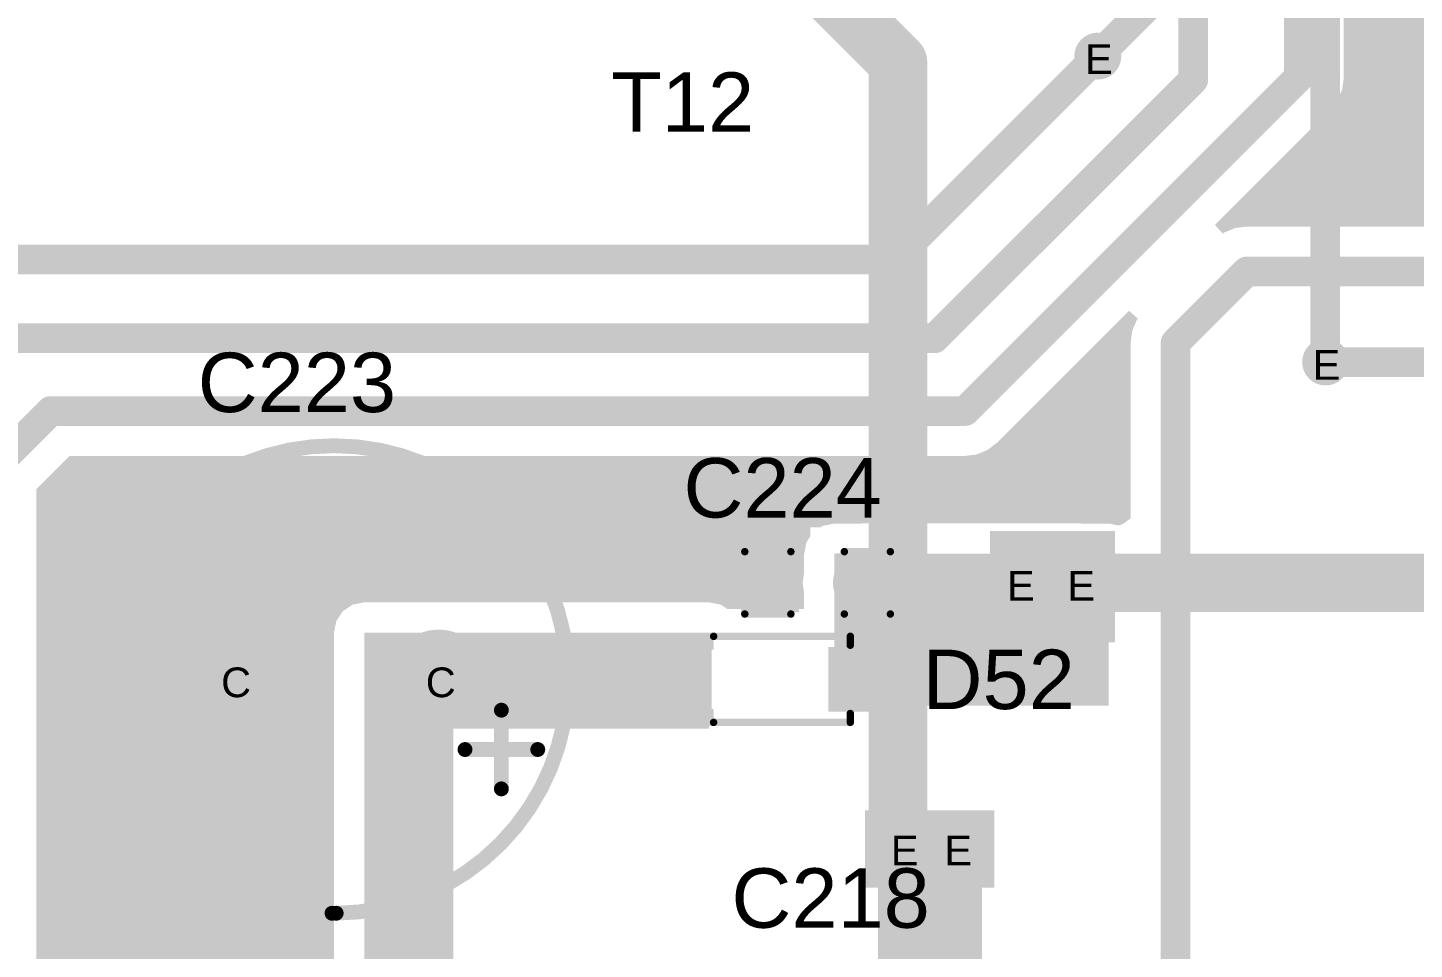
# Model space of a CAD drawing. Header units: inches. Extents: x 68 to 568, y 3 to 460.
# Drawn here: x 143.72 to 167.43, y 24.75 to 40.52 of the extents above; entities that cross this region are included whole.
import ezdxf

# ---------------------------------------------------------------- set-up
doc = ezdxf.new("R2010")
doc.units = ezdxf.units.IN
for name, color, linetype in [('Bottom Layer', 5, 'Continuous'), ('Bottom Solder', 6, 'Continuous'), ('Drill Drawing', 1, 'Continuous'), ('Layer 1', 16, 'Continuous'), ('Layer 2', 76, 'Continuous'), ('Multi-Layer', 9, 'Continuous'), ('Pad Holes', 156, 'Continuous'), ('Top Layer', 1, 'Continuous'), ('Top Overlay', 2, 'Continuous'), ('Top Paste', 8, 'Continuous'), ('Top Solder', 216, 'Continuous'), ('Via Holes', 16, 'Continuous')]:
    doc.layers.add(name, color=color, linetype=linetype)
doc.styles.add('Arial', font='', dxfattribs={"height": 0.2})
doc.styles.get('Arial').set_extended_font_data('Arial')

# ---------------------------------------------------------------- blocks, each defined once
blk = doc.blocks.new('RC035M331LO8_14TH_2A1E_121')
at = {"layer": 'Bottom Layer'}
h = blk.add_hatch(color=5, dxfattribs=at)
edge = h.paths.add_edge_path()
edge.add_arc((-1.75006, 0), 0.7999984, 0, 360)
h = blk.add_hatch(color=5, dxfattribs=at)
edge = h.paths.add_edge_path()
edge.add_arc((1.75006, 0), 0.7999984, 0, 360)
at = {"layer": 'Bottom Solder'}
h = blk.add_hatch(color=6, dxfattribs=at)
edge = h.paths.add_edge_path()
edge.add_arc((-1.75006, 0), 0.8507984, 0, 360)
h = blk.add_hatch(color=6, dxfattribs=at)
edge = h.paths.add_edge_path()
edge.add_arc((1.75006, 0), 0.8507984, 0, 360)
at = {"layer": 'Layer 1'}
h = blk.add_hatch(color=16, dxfattribs=at)
edge = h.paths.add_edge_path()
edge.add_arc((-1.75006, 0), 0.7999984, 0, 360)
h = blk.add_hatch(color=16, dxfattribs=at)
edge = h.paths.add_edge_path()
edge.add_arc((1.75006, 0), 0.7999984, 0, 360)
at = {"layer": 'Layer 2'}
h = blk.add_hatch(color=76, dxfattribs=at)
edge = h.paths.add_edge_path()
edge.add_arc((-1.75006, 0), 0.7999984, 0, 360)
h = blk.add_hatch(color=76, dxfattribs=at)
edge = h.paths.add_edge_path()
edge.add_arc((1.75006, 0), 0.7999984, 0, 360)
at = {"layer": 'Multi-Layer'}
h = blk.add_hatch(color=9, dxfattribs=at)
edge = h.paths.add_edge_path()
edge.add_arc((-1.75006, 0), 0.7999984, 0, 360)
h = blk.add_hatch(color=9, dxfattribs=at)
edge = h.paths.add_edge_path()
edge.add_arc((1.75006, 0), 0.7999984, 0, 360)
at = {"layer": 'Pad Holes'}
h = blk.add_hatch(color=7, dxfattribs=at)
edge = h.paths.add_edge_path()
edge.add_arc((-1.75006, 0), 0.499999, 0, 360)
h = blk.add_hatch(color=7, dxfattribs=at)
edge = h.paths.add_edge_path()
edge.add_arc((1.75006, 0), 0.499999, 0, 360)
at = {"layer": 'Top Layer'}
h = blk.add_hatch(color=1, dxfattribs=at)
edge = h.paths.add_edge_path()
edge.add_arc((-1.75006, 0), 0.7999984, 0, 360)
h = blk.add_hatch(color=1, dxfattribs=at)
edge = h.paths.add_edge_path()
edge.add_arc((1.75006, 0), 0.7999984, 0, 360)
at = {"layer": 'Top Overlay'}
h = blk.add_hatch(color=2, dxfattribs=at)
edge = h.paths.add_edge_path()
edge.add_arc((-0.3999687199999994, 0), 4.349978424844868, 316.3970195173459, 403.6029804826541)
edge.add_line((2.7500072, 2.999994), (2.7500072, -2.999994))
at = {"layer": 'Top Solder'}
h = blk.add_hatch(color=216, dxfattribs=at)
edge = h.paths.add_edge_path()
edge.add_arc((-1.75006, 0), 0.8507984, 0, 360)
h = blk.add_hatch(color=216, dxfattribs=at)
edge = h.paths.add_edge_path()
edge.add_arc((1.75006, 0), 0.8507984, 0, 360)
at = {"layer": 'Top Overlay'}
for points in [[(0.07365999999999999, 4.00050254, 0.254, 0.254, -224.9083491810392), (0.00254, 4.00050254, 0.254, 0.254, 0)], [(-2.8222956, 1.8730976, 0.254, 0.254, 0), (-2.8222956, 0.5268976, 0.254, 0.254, 0)], [(-2.1999956, 1.1999976, 0.254, 0.254, 0), (-3.4445956, 1.1999976, 0.254, 0.254, 0)]]:
    blk.add_lwpolyline(points, format="xyseb", dxfattribs=at)
for points in [[(-0.06095999999999999, 4.00050254, 0.127, 0.127, 1), (0.06603999999999999, 4.00050254, 0.127, 0.127, 1)], [(0.01016, 4.00050254, 0.127, 0.127, 1), (0.13716, 4.00050254, 0.127, 0.127, 1)], [(-2.8857956, 1.8730976, 0.127, 0.127, 1), (-2.7587956, 1.8730976, 0.127, 0.127, 1)], [(-3.508095599999999, 1.1999976, 0.127, 0.127, 1), (-3.3810956, 1.1999976, 0.127, 0.127, 1)], [(-2.2634956, 1.1999976, 0.127, 0.127, 1), (-2.1364956, 1.1999976, 0.127, 0.127, 1)], [(-2.8857956, 0.5268976, 0.127, 0.127, 1), (-2.7587956, 0.5268976, 0.127, 0.127, 1)]]:
    blk.add_lwpolyline(points, format="xyseb", close=True, dxfattribs=at)
blk = doc.blocks.new('C___0603_122')
at = {"layer": 'Top Layer'}
for points in [[(-0.3809999999999999, 0.4445), (-0.3810000000000001, -0.4445), (-1.143, -0.4445), (-1.143, 0.4445)], [(1.143, 0.4445), (1.143, -0.4445), (0.3809999999999999, -0.4445), (0.3810000000000001, 0.4445)]]:
    blk.add_hatch(color=1, dxfattribs=at).paths.add_polyline_path(points)
at = {"layer": 'Top Paste'}
for points in [[(-0.3809999999999999, 0.4445), (-0.3810000000000001, -0.4445), (-1.143, -0.4445), (-1.143, 0.4445)], [(1.143, 0.4445), (1.143, -0.4445), (0.3809999999999999, -0.4445), (0.3810000000000001, 0.4445)]]:
    blk.add_hatch(color=8, dxfattribs=at).paths.add_polyline_path(points)
at = {"layer": 'Top Solder'}
for points in [[(-0.3210001199999999, 0.5044998799999999), (-0.3210001200000001, -0.50449988), (-1.20299988, -0.5044998799999999), (-1.20299988, 0.50449988)], [(1.20299988, 0.5044998799999999), (1.20299988, -0.50449988), (0.3210001199999999, -0.5044998799999999), (0.3210001200000001, 0.50449988)]]:
    blk.add_hatch(color=216, dxfattribs=at).paths.add_polyline_path(points)
at = {"layer": 'Top Overlay'}
for points in [[(-1.2446, -0.5334, 0.127, 0.127, 0), (-1.2446, 0.5334, 0.127, 0.127, 0)], [(-1.2446, 0.5334, 0.127, 0.127, 0), (-0.4571999999999999, 0.5334, 0.127, 0.127, 0)], [(0.4571999999999999, 0.5334, 0.127, 0.127, 0), (1.2446, 0.5334, 0.127, 0.127, 0)], [(1.2446, -0.5334, 0.127, 0.127, 0), (1.2446, 0.5334, 0.127, 0.127, 0)], [(-1.2446, -0.5334, 0.127, 0.127, 0), (-0.4571999999999999, -0.5334, 0.127, 0.127, 0)], [(0.4571999999999999, -0.5334, 0.127, 0.127, 0), (1.2446, -0.5334, 0.127, 0.127, 0)]]:
    blk.add_lwpolyline(points, format="xyseb", dxfattribs=at)
for points in [[(-1.27635, 0.5334, 0.0635, 0.0635, 1), (-1.21285, 0.5334, 0.0635, 0.0635, 1)], [(-1.27635, 0.5334, 0.0635, 0.0635, 1), (-1.21285, 0.5334, 0.0635, 0.0635, 1)], [(-0.4889499999999999, 0.5334, 0.0635, 0.0635, 1), (-0.42545, 0.5334, 0.0635, 0.0635, 1)], [(0.42545, 0.5334, 0.0635, 0.0635, 1), (0.4889499999999999, 0.5334, 0.0635, 0.0635, 1)], [(1.21285, 0.5334, 0.0635, 0.0635, 1), (1.27635, 0.5334, 0.0635, 0.0635, 1)], [(1.21285, 0.5334, 0.0635, 0.0635, 1), (1.27635, 0.5334, 0.0635, 0.0635, 1)], [(-1.27635, -0.5334, 0.0635, 0.0635, 1), (-1.21285, -0.5334, 0.0635, 0.0635, 1)], [(-1.27635, -0.5334, 0.0635, 0.0635, 1), (-1.21285, -0.5334, 0.0635, 0.0635, 1)], [(-0.4889499999999999, -0.5334, 0.0635, 0.0635, 1), (-0.42545, -0.5334, 0.0635, 0.0635, 1)], [(0.42545, -0.5334, 0.0635, 0.0635, 1), (0.4889499999999999, -0.5334, 0.0635, 0.0635, 1)], [(1.21285, -0.5334, 0.0635, 0.0635, 1), (1.27635, -0.5334, 0.0635, 0.0635, 1)], [(1.21285, -0.5334, 0.0635, 0.0635, 1), (1.27635, -0.5334, 0.0635, 0.0635, 1)]]:
    blk.add_lwpolyline(points, format="xyseb", close=True, dxfattribs=at)
blk = doc.blocks.new('SOD_123_136')
at = {"layer": 'Top Layer'}
for points in [[(-1.0999978, 0.45000037), (-1.0999978, -0.45000037), (-2.04999844, -0.45000037), (-2.04999844, 0.45000037)], [(2.05000352, 0.45000037), (2.05000352, -0.45000037), (1.10000288, -0.45000037), (1.10000288, 0.45000037)]]:
    blk.add_hatch(color=1, dxfattribs=at).paths.add_polyline_path(points)
at = {"layer": 'Top Overlay'}
for points in [[(0.9652025399999999, 0.50799492), (2.81939746, 0.50799492), (2.81939746, 0.7999933199999999), (0.9652025399999999, 0.7999933199999999)], [(2.11978748, -0.7874), (2.81938476, -0.7874), (2.81938476, 0.7874), (2.11978748, 0.7874)], [(0.9651974600000001, -0.7999882399999999), (2.81939238, -0.7999882399999999), (2.81939238, -0.5079898399999999), (0.9651974600000001, -0.5079898399999999)]]:
    blk.add_hatch(color=2, dxfattribs=at).paths.add_polyline_path(points)
at = {"layer": 'Top Paste'}
for points in [[(-1.0999978, 0.45000037), (-1.0999978, -0.45000037), (-2.04999844, -0.45000037), (-2.04999844, 0.45000037)], [(2.05000352, 0.45000037), (2.05000352, -0.45000037), (1.10000288, -0.45000037), (1.10000288, 0.45000037)]]:
    blk.add_hatch(color=8, dxfattribs=at).paths.add_polyline_path(points)
at = {"layer": 'Top Solder'}
for points in [[(-0.9983978, 0.55160037), (-0.9983978, -0.55160037), (-2.15159844, -0.55160037), (-2.15159844, 0.55160037)], [(2.15160352, 0.55160037), (2.15160352, -0.55160037), (0.99840288, -0.55160037), (0.99840288, 0.55160037)]]:
    blk.add_hatch(color=216, dxfattribs=at).paths.add_polyline_path(points)
at = {"layer": 'Top Overlay'}
for points in [[(0.9652025399999999, 0.7366, 0.127, 0.127, 0), (-1.37159746, 0.7366, 0.127, 0.127, 0)], [(-1.37159746, 0.7366, 0.127, 0.127, 0), (-1.37159746, 0.5841999999999999, 0.127, 0.127, 0)], [(-1.37159746, -0.5841999999999999, 0.127, 0.127, 0), (-1.37159746, -0.7366, 0.127, 0.127, 0)], [(0.9652025399999999, -0.7366, 0.127, 0.127, 0), (-1.37159746, -0.7366, 0.127, 0.127, 0)]]:
    blk.add_lwpolyline(points, format="xyseb", dxfattribs=at)
for points in [[(-1.40334746, 0.7366, 0.0635, 0.0635, 1), (-1.33984746, 0.7366, 0.0635, 0.0635, 1)], [(-1.40334746, 0.7366, 0.0635, 0.0635, 1), (-1.33984746, 0.7366, 0.0635, 0.0635, 1)], [(0.93345254, 0.7366, 0.0635, 0.0635, 1), (0.99695254, 0.7366, 0.0635, 0.0635, 1)], [(-1.40334746, 0.5841999999999999, 0.0635, 0.0635, 1), (-1.33984746, 0.5841999999999999, 0.0635, 0.0635, 1)], [(-1.40334746, -0.5841999999999999, 0.0635, 0.0635, 1), (-1.33984746, -0.5841999999999999, 0.0635, 0.0635, 1)], [(-1.40334746, -0.7366, 0.0635, 0.0635, 1), (-1.33984746, -0.7366, 0.0635, 0.0635, 1)], [(-1.40334746, -0.7366, 0.0635, 0.0635, 1), (-1.33984746, -0.7366, 0.0635, 0.0635, 1)], [(0.93345254, -0.7366, 0.0635, 0.0635, 1), (0.99695254, -0.7366, 0.0635, 0.0635, 1)]]:
    blk.add_lwpolyline(points, format="xyseb", close=True, dxfattribs=at)

msp = doc.modelspace()

# ---------------------------------------------------------------- hatches: boundary and pattern name
at = {"layer": 'Bottom Layer'}
h = msp.add_hatch(color=5, dxfattribs=at)
edge = h.paths.add_edge_path()
edge.add_arc((162.01752712, 40.02997328), 0.2999994, 0, 360)
h = msp.add_hatch(color=5, dxfattribs=at)
edge = h.paths.add_edge_path()
edge.add_arc((165.9128, 34.79757328), 0.2999994, 0, 360)
for points in [[(162.30949504, 30.00397352), (162.30949504, 31.90897352), (160.17589504, 31.90897352), (160.17589504, 30.00397352)], [(158.0388, 25.80597328), (160.2486, 25.80597328), (160.2486, 27.12677328), (158.0388, 27.12677328)]]:
    msp.add_hatch(color=5, dxfattribs=at).paths.add_polyline_path(points)
h = msp.add_hatch(color=5, dxfattribs=at)
edge = h.paths.add_edge_path()
edge.add_arc((160.68389504, 31.01997352), 0.2999994, 0, 360)
h = msp.add_hatch(color=5, dxfattribs=at)
edge = h.paths.add_edge_path()
edge.add_arc((161.71755312, 31.01997352), 0.2999994, 0, 360)
h = msp.add_hatch(color=5, dxfattribs=at)
edge = h.paths.add_edge_path()
edge.add_arc((158.6992, 26.49177328), 0.2999994, 0, 360)
h = msp.add_hatch(color=5, dxfattribs=at)
edge = h.paths.add_edge_path()
edge.add_arc((159.6136, 26.49177328), 0.2999994, 0, 360)
at = {"layer": 'Bottom Solder'}
h = msp.add_hatch(color=6, dxfattribs=at)
edge = h.paths.add_edge_path()
edge.add_arc((162.01752712, 40.02997328), 0.4015993999999999, 0, 360)
h = msp.add_hatch(color=6, dxfattribs=at)
edge = h.paths.add_edge_path()
edge.add_arc((165.9128, 34.79757328), 0.4015993999999999, 0, 360)
h = msp.add_hatch(color=6, dxfattribs=at)
edge = h.paths.add_edge_path()
edge.add_arc((160.68389504, 31.01997352), 0.4015993999999999, 0, 360)
h = msp.add_hatch(color=6, dxfattribs=at)
edge = h.paths.add_edge_path()
edge.add_arc((161.71755312, 31.01997352), 0.4015993999999999, 0, 360)
h = msp.add_hatch(color=6, dxfattribs=at)
edge = h.paths.add_edge_path()
edge.add_arc((158.6992, 26.49177328), 0.4015993999999999, 0, 360)
h = msp.add_hatch(color=6, dxfattribs=at)
edge = h.paths.add_edge_path()
edge.add_arc((159.6136, 26.49177328), 0.4015993999999999, 0, 360)
at = {"layer": 'Layer 1'}
h = msp.add_hatch(color=16, dxfattribs=at)
edge = h.paths.add_edge_path()
edge.add_arc((162.01752712, 40.02997328), 0.2999994, 0, 360)
h = msp.add_hatch(color=16, dxfattribs=at)
edge = h.paths.add_edge_path()
edge.add_arc((165.9128, 34.79757328), 0.2999994, 0, 360)
h = msp.add_hatch(color=16, dxfattribs=at)
edge = h.paths.add_edge_path()
edge.add_arc((160.68389504, 31.01997352), 0.2999994, 0, 360)
h = msp.add_hatch(color=16, dxfattribs=at)
edge = h.paths.add_edge_path()
edge.add_arc((161.71755312, 31.01997352), 0.2999994, 0, 360)
h = msp.add_hatch(color=16, dxfattribs=at)
edge = h.paths.add_edge_path()
edge.add_arc((158.6992, 26.49177328), 0.2999994, 0, 360)
h = msp.add_hatch(color=16, dxfattribs=at)
edge = h.paths.add_edge_path()
edge.add_arc((159.6136, 26.49177328), 0.2999994, 0, 360)
at = {"layer": 'Layer 2'}
h = msp.add_hatch(color=76, dxfattribs=at)
edge = h.paths.add_edge_path()
edge.add_arc((162.01752712, 40.02997328), 0.2999994, 0, 360)
h = msp.add_hatch(color=76, dxfattribs=at)
edge = h.paths.add_edge_path()
edge.add_arc((165.9128, 34.79757328), 0.2999994, 0, 360)
h = msp.add_hatch(color=76, dxfattribs=at)
edge = h.paths.add_edge_path()
edge.add_arc((160.68389504, 31.01997352), 0.2999994, 0, 360)
h = msp.add_hatch(color=76, dxfattribs=at)
edge = h.paths.add_edge_path()
edge.add_arc((161.71755312, 31.01997352), 0.2999994, 0, 360)
h = msp.add_hatch(color=76, dxfattribs=at)
edge = h.paths.add_edge_path()
edge.add_arc((158.6992, 26.49177328), 0.2999994, 0, 360)
h = msp.add_hatch(color=76, dxfattribs=at)
edge = h.paths.add_edge_path()
edge.add_arc((159.6136, 26.49177328), 0.2999994, 0, 360)
at = {"layer": 'Top Layer'}
for points in [[(170.32459204, 53.93454542), (170.32244828, 53.92377328), (170.32244828, 49.07237327999999), (170.36187416, 48.87416184), (170.47415232, 48.7061256), (170.64218856, 48.59384744), (170.8404, 48.55442156), (175.02144828, 48.55442156), (175.02144828, 42.95097328), (175.06087416, 42.7527593), (175.17315232, 42.5847256), (175.17315994, 42.58472052), (176.6648486, 41.09302932), (176.6648486, 29.23097532), (176.70427448, 29.03276388), (176.81655264, 28.86472764), (176.89461954, 28.78666074), (176.81685744, 28.5989268), (173.85759996, 28.5989268), (173.65938852, 28.55950092), (173.49135228, 28.44722276), (173.37907412, 28.27918652), (173.33964824, 28.08097508), (173.33964824, 22.75797328), (172.11697606, 22.75797328), (172.11697606, 33.67997328), (172.09078866, 33.87889592), (172.014007, 34.06426258), (171.89186602, 34.2234393), (170.77426602, 35.3410393), (170.72975252, 35.37519722), (170.79872876, 35.57839722), (172.82209784, 35.57839722), (172.9692248, 35.53897388), (173.1819752, 35.53897388), (173.38747644, 35.59403854), (173.57172296, 35.70041373999999), (173.72215954, 35.85085031999999), (173.82853474, 36.03509684), (173.8835994, 36.24059808), (173.8835994, 36.45334848), (173.82853474, 36.65884972), (173.72215954, 36.84309623999999), (173.57172296, 36.99353282), (173.38747644, 37.09990801999999), (173.1819752, 37.15497268), (172.9692248, 37.15497268), (172.82209784, 37.11554934), (164.56662032, 37.11554934), (164.5666, 37.11555188), (164.36767736, 37.08936194), (164.18231324, 37.01258282), (164.15470852, 36.99140176), (164.02044158, 37.1445028), (165.99834466, 39.12240588), (165.99835482, 39.1224135), (166.1204958, 39.28159022), (166.19727746, 39.46695688), (166.22346486, 39.66587952), (166.22346486, 47.80995264), (166.22346486, 49.23829624), (166.40137408, 49.34101384), (166.55181066, 49.49145042), (166.65818586, 49.67569693999999), (166.71325052, 49.88119818), (166.71325052, 50.09394858), (166.67382718, 50.24107554), (166.67382718, 54.09162155999999), (170.19567942, 54.09162155999999)], [(162.70297152, 35.53966222), (162.681793, 35.51206258), (162.60501134, 35.32669592), (162.57882394, 35.12777328), (162.57882394, 32.1220211), (162.44271042, 32.02419553999999), (162.3756214, 32.00074372), (162.2044, 32.03480003999999), (161.73175426, 32.03480003999999), (161.71755312, 32.03666948), (157.9882032, 32.03666948), (157.97400206, 32.03480003999999), (157.513401, 32.03480003999999), (157.31518956, 31.99537416), (157.28091734, 31.97247352), (157.0991778, 31.97247352), (157.0991778, 31.81129528), (157.03487516, 31.71505976), (156.99544928, 31.51684832), (156.99544928, 31.20183244), (156.97150724, 31.01997352), (156.99544928, 30.8381146), (156.99544928, 30.57547352), (155.67780396, 30.57547352), (155.57001144, 30.64749776), (155.3718, 30.68692364), (149.47489536, 30.68692364), (149.27668392, 30.64749776), (149.10864768, 30.5352196), (148.99636952, 30.36718335999999), (148.95694364, 30.16897192), (148.95694364, 28.52377328), (148.95694364, 19.86937352), (148.96686996, 19.81947014), (148.96686996, 19.36137352), (149.34786996, 19.36137352), (149.34786996, 18.00247352), (149.34786996, 17.18354958), (145.18590216, 17.18354958), (145.0387752, 17.22297292), (144.8260248, 17.22297292), (144.62052356, 17.16790826), (144.43627704, 17.06153306), (144.28584046, 16.91109648), (144.17946526, 16.72684996), (144.15057022, 16.61901172), (143.95123356, 16.52575562), (143.92331896, 16.52646682), (143.86425126, 16.56593334), (143.86425126, 32.62251794), (144.43253054, 33.19079722), (159.74838256, 33.19079722), (159.9473052, 33.21698462), (160.13267186, 33.29376627999999), (160.29184858, 33.41590726), (162.54986794, 35.67392916)], [(157.513401, 28.91897188), (162.2044, 28.91897188), (162.2044, 31.51684832), (157.513401, 31.51684832)], [(157.513401, 28.91897188), (158.46340164, 28.91897188), (158.46340164, 31.51684832), (157.513401, 31.51684832)], [(149.47489536, 28.52377328), (155.3718, 28.52377328), (155.3718, 30.16897192), (149.47489536, 30.16897192)], [(149.47489536, 19.86937352), (150.99889536, 19.86937352), (150.99889536, 30.16897192), (149.47489536, 30.16897192)], [(158.260796, 21.19497412), (160.03568704, 21.19497412), (160.03568704, 27.07597328), (158.260796, 27.07597328)]]:
    msp.add_hatch(color=1, dxfattribs=at).paths.add_polyline_path(points)
h = msp.add_hatch(color=1, dxfattribs=at)
edge = h.paths.add_edge_path()
edge.add_arc((162.01752712, 40.02997328), 0.2999994, 0, 360)
h = msp.add_hatch(color=1, dxfattribs=at)
edge = h.paths.add_edge_path()
edge.add_arc((165.9128, 34.79757328), 0.2999994, 0, 360)
h = msp.add_hatch(color=1, dxfattribs=at)
edge = h.paths.add_edge_path()
edge.add_arc((160.68389504, 31.01997352), 0.2999994, 0, 360)
h = msp.add_hatch(color=1, dxfattribs=at)
edge = h.paths.add_edge_path()
edge.add_arc((161.71755312, 31.01997352), 0.2999994, 0, 360)
h = msp.add_hatch(color=1, dxfattribs=at)
edge = h.paths.add_edge_path()
edge.add_arc((158.6992, 26.49177328), 0.2999994, 0, 360)
h = msp.add_hatch(color=1, dxfattribs=at)
edge = h.paths.add_edge_path()
edge.add_arc((159.6136, 26.49177328), 0.2999994, 0, 360)
at = {"layer": 'Top Solder'}
h = msp.add_hatch(color=216, dxfattribs=at)
edge = h.paths.add_edge_path()
edge.add_arc((162.01752712, 40.02997328), 0.4015993999999999, 0, 360)
h = msp.add_hatch(color=216, dxfattribs=at)
edge = h.paths.add_edge_path()
edge.add_arc((165.9128, 34.79757328), 0.4015993999999999, 0, 360)
h = msp.add_hatch(color=216, dxfattribs=at)
edge = h.paths.add_edge_path()
edge.add_arc((160.68389504, 31.01997352), 0.4015993999999999, 0, 360)
h = msp.add_hatch(color=216, dxfattribs=at)
edge = h.paths.add_edge_path()
edge.add_arc((161.71755312, 31.01997352), 0.4015993999999999, 0, 360)
h = msp.add_hatch(color=216, dxfattribs=at)
edge = h.paths.add_edge_path()
edge.add_arc((158.6992, 26.49177328), 0.4015993999999999, 0, 360)
h = msp.add_hatch(color=216, dxfattribs=at)
edge = h.paths.add_edge_path()
edge.add_arc((159.6136, 26.49177328), 0.4015993999999999, 0, 360)
at = {"layer": 'Via Holes'}
h = msp.add_hatch(color=7, dxfattribs=at)
edge = h.paths.add_edge_path()
edge.add_arc((162.01752712, 40.02997328), 0.1499997, 0, 360)
h = msp.add_hatch(color=7, dxfattribs=at)
edge = h.paths.add_edge_path()
edge.add_arc((165.9128, 34.79757328), 0.1499997, 0, 360)
h = msp.add_hatch(color=7, dxfattribs=at)
edge = h.paths.add_edge_path()
edge.add_arc((160.68389504, 31.01997352), 0.1499997, 0, 360)
h = msp.add_hatch(color=7, dxfattribs=at)
edge = h.paths.add_edge_path()
edge.add_arc((161.71755312, 31.01997352), 0.1499997, 0, 360)
h = msp.add_hatch(color=7, dxfattribs=at)
edge = h.paths.add_edge_path()
edge.add_arc((158.6992, 26.49177328), 0.1499997, 0, 360)
h = msp.add_hatch(color=7, dxfattribs=at)
edge = h.paths.add_edge_path()
edge.add_arc((159.6136, 26.49177328), 0.1499997, 0, 360)

# ---------------------------------------------------------------- linework, layer by layer
at = {"layer": 'Bottom Layer'}
for points in [[(165.90525112, 34.79757328, 0.508, 0.508, 0), (165.90525112, 49.98677327999999, 0.508, 0.508, 0)], [(162.01752712, 40.02997328, 0.508, 0.508, 0), (164.465, 42.47744616, 0.508, 0.508, 0)], [(156.67010576, 41.85629424, 1.00000054, 1.00000054, 0), (158.60091216, 39.92548784, 1.00000054, 1.00000054, 0)], [(158.60091216, 26.30761312, 1.00000054, 1.00000054, 0), (158.60091216, 39.92548784, 1.00000054, 1.00000054, 0)], [(161.71755312, 30.59591544, 1.00000054, 1.00000054, 0), (161.71755312, 31.01997352, 1.00000054, 1.00000054, 0)], [(161.71755312, 31.01997352, 1.00000054, 1.00000054, 0), (173.95759976, 31.01997352, 1.00000054, 1.00000054, 0)], [(159.00870154, 26.49177328, 1.00000054, 1.00000054, 0), (159.1437, 26.62677174, 1.00000054, 1.00000054, 0)], [(158.5893704, 26.29607136, 1.00000054, 1.00000054, 0), (158.60091216, 26.30761312, 1.00000054, 1.00000054, 0)], [(158.6992, 26.49177328, 1.00000054, 1.00000054, 0), (159.00870154, 26.49177328, 1.00000054, 1.00000054, 0)]]:
    msp.add_lwpolyline(points, format="xyseb", dxfattribs=at)
for points in [[(158.35091266, 39.92548784, 0.499999, 0.499999, 1), (158.85091166, 39.92548784, 0.499999, 0.499999, 1)], [(158.35091266, 39.92548784, 0.499999, 0.499999, 1), (158.85091166, 39.92548784, 0.499999, 0.499999, 1)], [(161.89052712, 40.02997328, 0.254, 0.254, 1), (162.14452712, 40.02997328, 0.254, 0.254, 1)], [(165.77825112, 34.79757328, 0.254, 0.254, 1), (166.03225112, 34.79757328, 0.254, 0.254, 1)], [(161.46755362, 31.01997352, 0.499999, 0.499999, 1), (161.96755262, 31.01997352, 0.499999, 0.499999, 1)], [(161.46755362, 31.01997352, 0.499999, 0.499999, 1), (161.96755262, 31.01997352, 0.499999, 0.499999, 1)], [(161.46755362, 30.59591544, 0.499999, 0.499999, 1), (161.96755262, 30.59591544, 0.499999, 0.499999, 1)], [(158.8937005, 26.62677174, 0.499999, 0.499999, 1), (159.3936995, 26.62677174, 0.499999, 0.499999, 1)], [(158.3393709, 26.29607136, 0.499999, 0.499999, 1), (158.8393699, 26.29607136, 0.499999, 0.499999, 1)], [(158.35091266, 26.30761312, 0.499999, 0.499999, 1), (158.85091166, 26.30761312, 0.499999, 0.499999, 1)], [(158.35091266, 26.30761312, 0.499999, 0.499999, 1), (158.85091166, 26.30761312, 0.499999, 0.499999, 1)], [(158.4492005, 26.49177328, 0.499999, 0.499999, 1), (158.9491995, 26.49177328, 0.499999, 0.499999, 1)], [(158.75870204, 26.49177328, 0.499999, 0.499999, 1), (159.25870104, 26.49177328, 0.499999, 0.499999, 1)], [(158.75870204, 26.49177328, 0.499999, 0.499999, 1), (159.25870104, 26.49177328, 0.499999, 0.499999, 1)]]:
    msp.add_lwpolyline(points, format="xyseb", close=True, dxfattribs=at)
at = {"layer": 'Top Layer'}
for points in [[(165.4548888, 39.66587952, 0.508, 0.508, 0), (165.4548888, 47.80995264, 0.508, 0.508, 0)], [(163.64949744, 39.62503631999999, 0.508, 0.508, 0), (163.64949744, 46.0536036, 0.508, 0.508, 0)], [(158.53772712, 36.55017328, 0.508, 0.508, 0), (162.01752712, 40.02997328, 0.508, 0.508, 0)], [(159.2284344, 35.20397328, 0.508, 0.508, 0), (163.64949744, 39.62503631999999, 0.508, 0.508, 0)], [(159.74838256, 33.95937327999999, 0.508, 0.508, 0), (165.4548888, 39.66587952, 0.508, 0.508, 0)], [(142.58164016, 36.55017328, 0.508, 0.508, 0), (158.53772712, 36.55017328, 0.508, 0.508, 0)], [(163.3474, 35.12777328, 0.508, 0.508, 0), (164.5666, 36.34697328, 0.508, 0.508, 0)], [(164.5666, 36.34697328, 0.508, 0.508, 0), (173.0756, 36.34697328, 0.508, 0.508, 0)], [(143.32531152, 35.20397328, 0.508, 0.508, 0), (159.2284344, 35.20397328, 0.508, 0.508, 0)], [(163.3474, 23.24165024, 0.508, 0.508, 0), (163.3474, 35.12777328, 0.508, 0.508, 0)], [(165.9128, 34.79757328, 0.508, 0.508, 0), (170.2308, 34.79757328, 0.508, 0.508, 0)], [(143.0956752, 32.94087391999999, 0.508, 0.508, 0), (144.11417456, 33.95937327999999, 0.508, 0.508, 0)], [(144.11417456, 33.95937327999999, 0.508, 0.508, 0), (159.74838256, 33.95937327999999, 0.508, 0.508, 0)], [(157.9882032, 31.01997352, 1.00000054, 1.00000054, 0), (159.74838256, 31.01997352, 1.00000054, 1.00000054, 0)], [(159.74838256, 31.01997352, 1.00000054, 1.00000054, 0), (161.71755312, 31.01997352, 1.00000054, 1.00000054, 0)], [(159.74838256, 31.01997352, 1.00000054, 1.00000054, 0), (160.68389504, 31.01997352, 1.00000054, 1.00000054, 0)], [(157.9882032, 31.01997352, 0.508, 0.508, 0), (157.98830226, 31.01987446, 0.508, 0.508, 0)], [(157.98830226, 29.36907258, 0.508, 0.508, 0), (157.98840132, 29.36897352, 0.508, 0.508, 0)]]:
    msp.add_lwpolyline(points, format="xyseb", dxfattribs=at)
for points in [[(161.89052712, 40.02997328, 0.254, 0.254, 1), (162.14452712, 40.02997328, 0.254, 0.254, 1)], [(163.52249744, 39.62503631999999, 0.254, 0.254, 1), (163.77649744, 39.62503631999999, 0.254, 0.254, 1)], [(163.52249744, 39.62503631999999, 0.254, 0.254, 1), (163.77649744, 39.62503631999999, 0.254, 0.254, 1)], [(165.3278888, 39.66587952, 0.254, 0.254, 1), (165.5818888, 39.66587952, 0.254, 0.254, 1)], [(165.3278888, 39.66587952, 0.254, 0.254, 1), (165.5818888, 39.66587952, 0.254, 0.254, 1)], [(158.41072712, 36.55017328, 0.254, 0.254, 1), (158.66472712, 36.55017328, 0.254, 0.254, 1)], [(158.41072712, 36.55017328, 0.254, 0.254, 1), (158.66472712, 36.55017328, 0.254, 0.254, 1)], [(164.4396, 36.34697328, 0.254, 0.254, 1), (164.6936, 36.34697328, 0.254, 0.254, 1)], [(164.4396, 36.34697328, 0.254, 0.254, 1), (164.6936, 36.34697328, 0.254, 0.254, 1)], [(159.1014344, 35.20397328, 0.254, 0.254, 1), (159.3554344, 35.20397328, 0.254, 0.254, 1)], [(159.1014344, 35.20397328, 0.254, 0.254, 1), (159.3554344, 35.20397328, 0.254, 0.254, 1)], [(163.2204, 35.12777328, 0.254, 0.254, 1), (163.4744, 35.12777328, 0.254, 0.254, 1)], [(163.2204, 35.12777328, 0.254, 0.254, 1), (163.4744, 35.12777328, 0.254, 0.254, 1)], [(165.7858, 34.79757328, 0.254, 0.254, 1), (166.0398, 34.79757328, 0.254, 0.254, 1)], [(143.98717456, 33.95937327999999, 0.254, 0.254, 1), (144.24117456, 33.95937327999999, 0.254, 0.254, 1)], [(143.98717456, 33.95937327999999, 0.254, 0.254, 1), (144.24117456, 33.95937327999999, 0.254, 0.254, 1)], [(159.62138256, 33.95937327999999, 0.254, 0.254, 1), (159.87538256, 33.95937327999999, 0.254, 0.254, 1)], [(159.62138256, 33.95937327999999, 0.254, 0.254, 1), (159.87538256, 33.95937327999999, 0.254, 0.254, 1)], [(157.7382037, 31.01997352, 0.499999, 0.499999, 1), (158.2382027, 31.01997352, 0.499999, 0.499999, 1)], [(159.49838306, 31.01997352, 0.499999, 0.499999, 1), (159.99838206, 31.01997352, 0.499999, 0.499999, 1)], [(159.49838306, 31.01997352, 0.499999, 0.499999, 1), (159.99838206, 31.01997352, 0.499999, 0.499999, 1)], [(159.49838306, 31.01997352, 0.499999, 0.499999, 1), (159.99838206, 31.01997352, 0.499999, 0.499999, 1)], [(160.43389554, 31.01997352, 0.499999, 0.499999, 1), (160.93389454, 31.01997352, 0.499999, 0.499999, 1)], [(161.46755362, 31.01997352, 0.499999, 0.499999, 1), (161.96755262, 31.01997352, 0.499999, 0.499999, 1)], [(157.8612032, 31.01997352, 0.254, 0.254, 1), (158.1152032, 31.01997352, 0.254, 0.254, 1)], [(157.86130226, 31.01987446, 0.254, 0.254, 1), (158.11530226, 31.01987446, 0.254, 0.254, 1)], [(157.86130226, 29.36907258, 0.254, 0.254, 1), (158.11530226, 29.36907258, 0.254, 0.254, 1)], [(157.86140132, 29.36897352, 0.254, 0.254, 1), (158.11540132, 29.36897352, 0.254, 0.254, 1)]]:
    msp.add_lwpolyline(points, format="xyseb", close=True, dxfattribs=at)

# ---------------------------------------------------------------- block references
at = {"rotation": 180}
for name, p in [('RC035M331LO8_14TH_2A1E_121', (148.9963746, 29.36897352)), ('SOD_123_136', (156.4133778, 29.36897352))]:
    msp.add_blockref(name, p, dxfattribs=at)
msp.add_blockref('C___0603_122', (157.2261778, 31.01997352))

# ---------------------------------------------------------------- texts
at = {"layer": 'Drill Drawing', "style": 'Arial'}
for s, p in [('E', (161.79744882, 39.72525709999999)), ('E', (165.6927217, 34.49285709999999)), ('E', (160.46381674, 30.71525734)), ('E', (161.49747482, 30.71525734)), ('C', (147.0262363, 29.06425734)), ('C', (150.5263563, 29.06425734)), ('E', (158.4791217, 26.1870571)), ('E', (159.3935217, 26.1870571))]:
    msp.add_text(s, height=0.508, dxfattribs=at).set_placement(p)
at = {"layer": 'Top Overlay', "style": 'Arial'}
for s, p in [('T12', (153.69581148, 38.7351651)), ('C223', (146.62631076, 33.94113862)), ('C224', (154.93231396, 32.13773862)), ('D52', (159.02154886, 28.86113862)), ('C218', (155.7528, 25.1206))]:
    msp.add_text(s, height=1.016, dxfattribs=at).set_placement(p)

doc.saveas('drawing.dxf')
